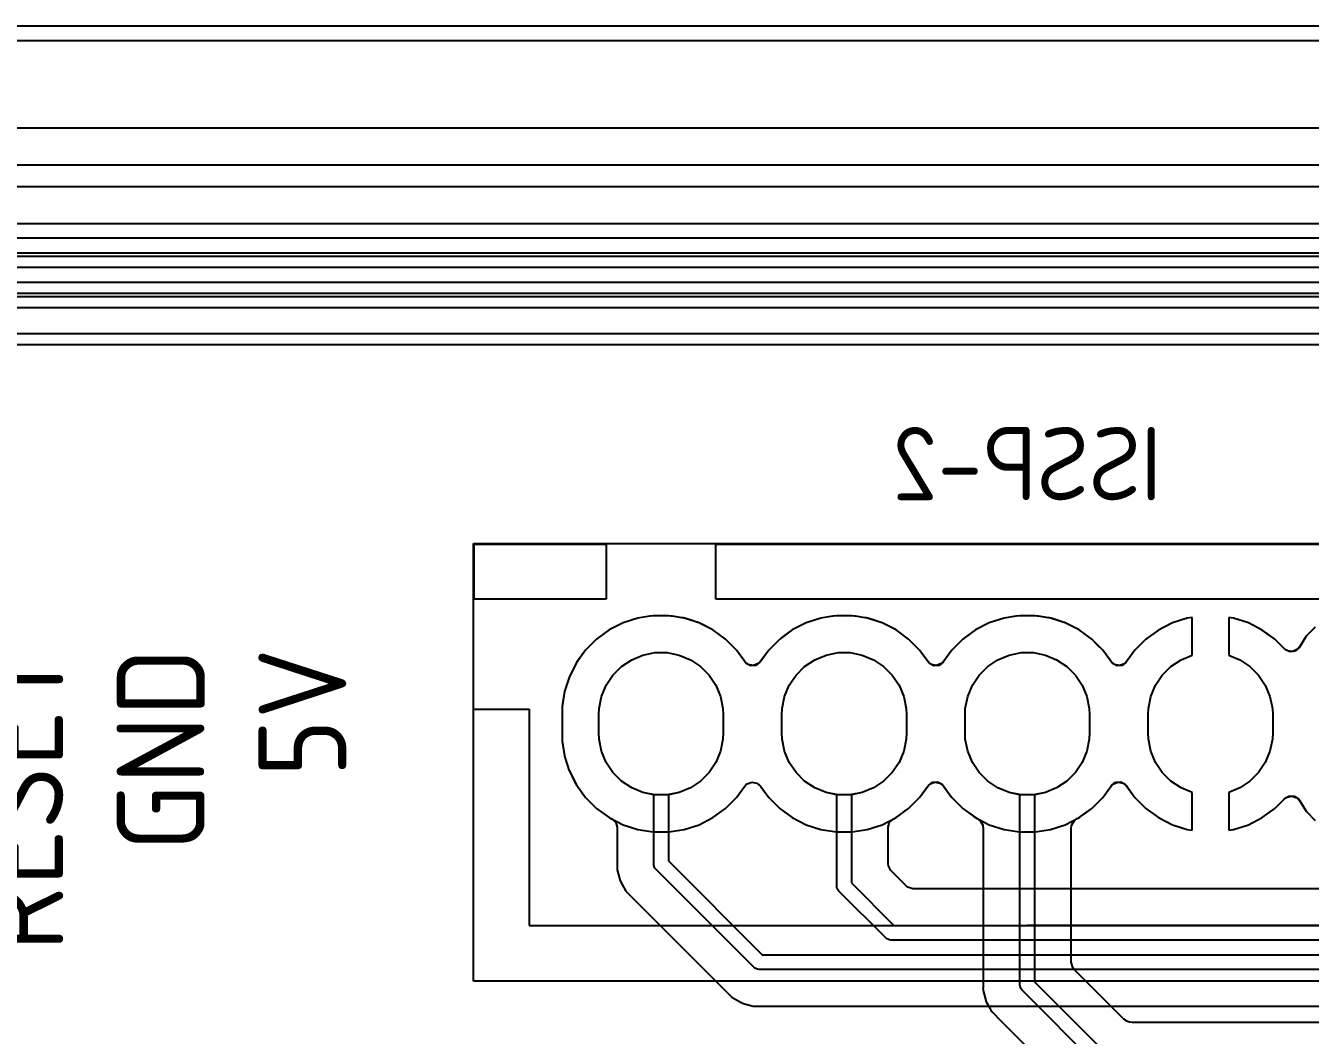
# Model space of a CAD drawing. Header units: millimetres. Extents: x 45 to 545, y -265 to -129.
# Drawn here: x 133.46 to 151, y -142.77 to -129 of the extents above; entities that cross this region are included whole.
import ezdxf
from ezdxf.enums import TextEntityAlignment as Align

# ---------------------------------------------------------------- set-up
doc = ezdxf.new("R2010")
doc.units = ezdxf.units.MM
for name, color, linetype, true_color in [('B.Cu', 151, 'CONTINUOUS', 0x6fccdb), ('B.Silkscreen', 203, 'CONTINUOUS', 0x8864cb), ('Edge.Cuts', 111, 'CONTINUOUS', 0x81ffbe), ('F.Cu', 241, 'CONTINUOUS', 0xe27299), ('F.Silkscreen', 254, 'CONTINUOUS', 0xdcc8ff)]:
    doc.layers.add(name, color=color, linetype=linetype, true_color=true_color)
doc.styles.add('KICAD', font='isocp.shx')

msp = doc.modelspace()

# ---------------------------------------------------------------- linework, layer by layer
at = {"layer": 'B.Cu', "linetype": 'CONTINUOUS'}
for p, q in [((48.00348, -129.2005), (458.435437, -129.2005)), ((424.264069, -130.3995), (55.554604, -130.3995)), ((55.411854, -130.9), (424.2, -130.9)), ((424.137868, -131.2), (55.544528, -131.2)), ((63.421134, -131.7005), (423.879192, -131.7005)), ((420.863331, -132.1495), (63.36272, -132.1495)), ((61.45, -132.65), (420.95, -132.65)), ((420.908578, -132.85), (61.491422, -132.85)), ((61.750097, -133.3505), (338.676638, -133.3505)), ((141.82126, -137.082753), (141.619085, -137.148444)), ((141.982542, -137.057208), (141.82126, -137.082753)), ((142.031213, -137.0495), (141.982542, -137.057208)), ((142.243787, -137.0495), (142.031213, -137.0495)), ((142.292457, -137.057208), (142.243787, -137.0495)), ((142.45374, -137.082753), (142.292457, -137.057208)), ((142.453741, -137.082753), (142.45374, -137.082753)), ((142.453743, -137.082754), (142.453741, -137.082753)), ((142.655912, -137.148443), (142.453743, -137.082754)), ((144.32126, -137.082753), (144.119085, -137.148444)), ((144.482542, -137.057208), (144.32126, -137.082753)), ((144.531213, -137.0495), (144.482542, -137.057208)), ((144.743787, -137.0495), (144.531213, -137.0495)), ((144.792457, -137.057208), (144.743787, -137.0495)), ((144.95374, -137.082753), (144.792457, -137.057208)), ((144.953741, -137.082753), (144.95374, -137.082753)), ((144.953743, -137.082754), (144.953741, -137.082753)), ((145.155912, -137.148443), (144.953743, -137.082754)), ((146.82126, -137.082753), (146.619085, -137.148444)), ((146.982542, -137.057208), (146.82126, -137.082753)), ((147.031213, -137.0495), (146.982542, -137.057208)), ((147.243787, -137.0495), (147.031213, -137.0495)), ((147.292457, -137.057208), (147.243787, -137.0495)), ((147.45374, -137.082753), (147.292457, -137.057208)), ((147.453741, -137.082753), (147.45374, -137.082753)), ((147.453743, -137.082754), (147.453741, -137.082753)), ((147.655912, -137.148443), (147.453743, -137.082754)), ((149.321375, -137.083241), (149.119284, -137.148903)), ((149.387499, -137.072768), (149.321375, -137.083241)), ((149.3875, -137.072768), (149.387499, -137.072768)), ((149.3875, -137.58795), (149.3875, -137.072768)), ((149.953624, -137.083241), (149.8875, -137.072768)), ((149.8875, -137.072768), (149.8875, -137.58795)), ((150.155715, -137.148903), (149.953624, -137.083241)), ((141.429679, -137.244951), (141.257713, -137.36989)), ((141.619085, -137.148444), (141.429679, -137.244951)), ((142.655913, -137.148443), (142.655912, -137.148443)), ((142.655914, -137.148444), (142.655913, -137.148443)), ((142.84532, -137.244951), (142.655914, -137.148444)), ((143.017286, -137.36989), (142.84532, -137.244951)), ((143.929679, -137.244951), (143.757713, -137.36989)), ((144.119085, -137.148444), (143.929679, -137.244951)), ((145.155913, -137.148443), (145.155912, -137.148443)), ((145.155914, -137.148444), (145.155913, -137.148443)), ((145.34532, -137.244951), (145.155914, -137.148444)), ((145.517286, -137.36989), (145.34532, -137.244951)), ((146.429679, -137.244951), (146.257713, -137.36989)), ((146.619085, -137.148444), (146.429679, -137.244951)), ((147.655913, -137.148443), (147.655912, -137.148443)), ((147.655914, -137.148444), (147.655913, -137.148443)), ((147.84532, -137.244951), (147.655914, -137.148444)), ((148.017286, -137.36989), (147.84532, -137.244951)), ((148.929942, -137.245379), (148.75804, -137.370272)), ((149.119284, -137.148903), (148.929942, -137.245379)), ((150.345057, -137.245379), (150.155715, -137.148903)), ((150.516959, -137.370272), (150.345057, -137.245379)), ((151.068842, -137.207289), (150.944789, -137.331342)), ((141.257713, -137.36989), (141.10739, -137.520213)), ((143.167605, -137.520209), (143.017286, -137.36989)), ((143.757713, -137.36989), (143.607394, -137.520209)), ((145.667605, -137.520209), (145.517286, -137.36989)), ((146.257713, -137.36989), (146.107394, -137.520209)), ((148.167605, -137.520209), (148.017286, -137.36989)), ((148.758035, -137.370276), (148.607776, -137.520535)), ((148.75804, -137.370272), (148.758035, -137.370276)), ((150.516964, -137.370276), (150.516959, -137.370272)), ((150.655831, -137.509143), (150.516964, -137.370276)), ((150.849051, -137.486559), (150.797103, -137.533283)), ((150.944789, -137.331342), (150.849051, -137.486559)), ((141.10739, -137.520213), (140.982451, -137.692179)), ((141.598266, -137.742941), (141.736813, -137.650367)), ((141.736813, -137.650367), (141.890758, -137.586601)), ((141.890758, -137.586601), (142.054185, -137.554093)), ((142.054185, -137.554093), (142.220815, -137.554093)), ((142.220815, -137.554093), (142.384242, -137.586601)), ((142.384242, -137.586601), (142.538187, -137.650367)), ((142.538187, -137.650367), (142.676734, -137.742941)), ((143.167609, -137.520214), (143.167605, -137.520209)), ((143.287182, -137.684793), (143.167609, -137.520214)), ((143.60739, -137.520214), (143.487818, -137.684793)), ((143.607394, -137.520209), (143.60739, -137.520214)), ((144.098266, -137.742941), (144.236813, -137.650367)), ((144.236813, -137.650367), (144.390758, -137.586601)), ((144.390758, -137.586601), (144.554185, -137.554093)), ((144.554185, -137.554093), (144.720815, -137.554093)), ((144.720815, -137.554093), (144.884242, -137.586601)), ((144.884242, -137.586601), (145.038187, -137.650367)), ((145.038187, -137.650367), (145.176734, -137.742941)), ((145.667609, -137.520214), (145.667605, -137.520209)), ((145.787182, -137.684793), (145.667609, -137.520214)), ((146.10739, -137.520214), (145.987818, -137.684793)), ((146.107394, -137.520209), (146.10739, -137.520214)), ((146.598266, -137.742941), (146.736813, -137.650367)), ((146.736813, -137.650367), (146.890758, -137.586601)), ((146.890758, -137.586601), (147.054185, -137.554093)), ((147.054185, -137.554093), (147.220815, -137.554093)), ((147.220815, -137.554093), (147.384242, -137.586601)), ((147.384242, -137.586601), (147.538187, -137.650367)), ((147.538187, -137.650367), (147.676734, -137.742941)), ((148.167609, -137.520214), (148.167605, -137.520209)), ((148.287491, -137.685218), (148.167609, -137.520214)), ((148.607772, -137.52054), (148.488127, -137.685218)), ((148.607776, -137.520535), (148.607772, -137.52054)), ((149.098266, -137.742941), (149.236813, -137.650367)), ((149.236813, -137.650367), (149.3875, -137.58795)), ((149.8875, -137.58795), (150.038187, -137.650367)), ((150.038187, -137.650367), (150.176734, -137.742941)), ((150.664058, -137.516662), (150.655831, -137.509143)), ((150.72814, -137.544506), (150.664058, -137.516662)), ((150.797103, -137.533283), (150.72814, -137.544506)), ((140.982451, -137.692179), (140.885944, -137.881585)), ((141.480441, -137.860766), (141.598266, -137.742941)), ((142.676734, -137.742941), (142.794559, -137.860766)), ((143.30108, -137.700833), (143.287182, -137.684793)), ((143.362875, -137.733438), (143.30108, -137.700833)), ((143.432489, -137.727459), (143.362875, -137.733438)), ((143.487818, -137.684793), (143.432489, -137.727459)), ((143.980441, -137.860766), (144.098266, -137.742941)), ((145.176734, -137.742941), (145.294559, -137.860766)), ((145.80108, -137.700833), (145.787182, -137.684793)), ((145.862875, -137.733438), (145.80108, -137.700833)), ((145.932489, -137.727459), (145.862875, -137.733438)), ((145.987818, -137.684793), (145.932489, -137.727459)), ((146.480441, -137.860766), (146.598266, -137.742941)), ((147.676734, -137.742941), (147.794559, -137.860766)), ((148.301389, -137.701257), (148.287491, -137.685218)), ((148.363184, -137.733863), (148.301389, -137.701257)), ((148.432797, -137.727884), (148.363184, -137.733863)), ((148.488127, -137.685218), (148.432797, -137.727884)), ((148.980441, -137.860766), (149.098266, -137.742941)), ((150.176734, -137.742941), (150.294559, -137.860766)), ((140.885944, -137.881585), (140.820253, -138.08376)), ((141.324101, -138.153258), (141.387867, -137.999313)), ((141.387867, -137.999313), (141.480441, -137.860766)), ((142.794559, -137.860766), (142.887133, -137.999313)), ((142.887133, -137.999313), (142.950899, -138.153258)), ((143.824101, -138.153258), (143.887867, -137.999313)), ((143.887867, -137.999313), (143.980441, -137.860766)), ((145.294559, -137.860766), (145.387133, -137.999313)), ((145.387133, -137.999313), (145.450899, -138.153258)), ((146.324101, -138.153258), (146.387867, -137.999313)), ((146.387867, -137.999313), (146.480441, -137.860766)), ((147.794559, -137.860766), (147.887133, -137.999313)), ((147.887133, -137.999313), (147.950899, -138.153258)), ((148.824101, -138.153258), (148.887867, -137.999313)), ((148.887867, -137.999313), (148.980441, -137.860766)), ((150.294559, -137.860766), (150.387133, -137.999313)), ((150.387133, -137.999313), (150.450899, -138.153258)), ((140.820253, -138.08376), (140.787, -138.293713)), ((141.291593, -138.316685), (141.324101, -138.153258)), ((142.950899, -138.153258), (142.983407, -138.316685)), ((143.791593, -138.316685), (143.824101, -138.153258)), ((145.450899, -138.153258), (145.483407, -138.316685)), ((146.291593, -138.316685), (146.324101, -138.153258)), ((147.950899, -138.153258), (147.983407, -138.316685)), ((148.791593, -138.316685), (148.824101, -138.153258)), ((150.450899, -138.153258), (150.483407, -138.316685)), ((140.787, -138.293713), (140.787, -138.756286)), ((141.2875, -138.4), (141.291593, -138.316685)), ((142.983407, -138.316685), (142.9875, -138.4)), ((143.7875, -138.4), (143.791593, -138.316685)), ((145.483407, -138.316685), (145.4875, -138.4)), ((146.2875, -138.4), (146.291593, -138.316685)), ((147.983407, -138.316685), (147.9875, -138.4)), ((148.7875, -138.4), (148.791593, -138.316685)), ((150.483407, -138.316685), (150.4875, -138.4)), ((141.2875, -138.65), (141.2875, -138.4)), ((142.9875, -138.4), (142.9875, -138.65)), ((143.7875, -138.65), (143.7875, -138.4)), ((145.4875, -138.4), (145.4875, -138.65)), ((146.2875, -138.65), (146.2875, -138.4)), ((147.9875, -138.4), (147.9875, -138.65)), ((148.7875, -138.65), (148.7875, -138.4)), ((150.4875, -138.4), (150.4875, -138.65)), ((141.291593, -138.733315), (141.2875, -138.65)), ((142.9875, -138.65), (142.983407, -138.733315)), ((143.791593, -138.733315), (143.7875, -138.65)), ((145.4875, -138.65), (145.483407, -138.733315)), ((146.291593, -138.733315), (146.2875, -138.65)), ((147.9875, -138.65), (147.983407, -138.733315)), ((148.791593, -138.733315), (148.7875, -138.65)), ((150.4875, -138.65), (150.483407, -138.733315)), ((140.787, -138.756286), (140.819794, -138.963342)), ((141.324101, -138.896742), (141.291593, -138.733315)), ((142.983407, -138.733315), (142.950899, -138.896742)), ((143.824101, -138.896742), (143.791593, -138.733315)), ((145.483407, -138.733315), (145.450899, -138.896742)), ((146.324101, -138.896742), (146.291593, -138.733315)), ((147.983407, -138.733315), (147.950899, -138.896742)), ((148.824101, -138.896742), (148.791593, -138.733315)), ((150.483407, -138.733315), (150.450899, -138.896742)), ((140.819794, -138.963342), (140.820254, -138.966243)), ((140.820254, -138.966243), (140.885142, -139.165948)), ((141.387867, -139.050687), (141.324101, -138.896742)), ((141.480441, -139.189234), (141.387867, -139.050687)), ((142.887133, -139.050687), (142.794559, -139.189234)), ((142.950899, -138.896742), (142.887133, -139.050687)), ((143.887867, -139.050687), (143.824101, -138.896742)), ((143.980441, -139.189234), (143.887867, -139.050687)), ((145.387133, -139.050687), (145.294559, -139.189234)), ((145.450899, -138.896742), (145.387133, -139.050687)), ((146.387867, -139.050687), (146.324101, -138.896742)), ((146.480441, -139.189234), (146.387867, -139.050687)), ((147.887133, -139.050687), (147.794559, -139.189234)), ((147.950899, -138.896742), (147.887133, -139.050687)), ((148.887867, -139.050687), (148.824101, -138.896742)), ((148.980441, -139.189234), (148.887867, -139.050687)), ((150.387133, -139.050687), (150.294559, -139.189234)), ((150.450899, -138.896742), (150.387133, -139.050687)), ((140.885142, -139.165948), (140.885944, -139.168414)), ((140.885944, -139.168414), (140.982451, -139.35782)), ((141.598266, -139.307059), (141.480441, -139.189234)), ((142.794559, -139.189234), (142.676734, -139.307059)), ((144.098266, -139.307059), (143.980441, -139.189234)), ((145.294559, -139.189234), (145.176734, -139.307059)), ((146.598266, -139.307059), (146.480441, -139.189234)), ((147.794559, -139.189234), (147.676734, -139.307059)), ((149.098266, -139.307059), (148.980441, -139.189234)), ((150.294559, -139.189234), (150.176734, -139.307059)), ((140.982451, -139.35782), (141.10739, -139.529786)), ((141.736813, -139.399633), (141.598266, -139.307059)), ((141.890758, -139.463399), (141.736813, -139.399633)), ((142.538187, -139.399633), (142.384242, -139.463399)), ((142.676734, -139.307059), (142.538187, -139.399633)), ((144.236813, -139.399633), (144.098266, -139.307059)), ((144.390758, -139.463399), (144.236813, -139.399633)), ((145.038187, -139.399633), (144.884242, -139.463399)), ((145.176734, -139.307059), (145.038187, -139.399633)), ((145.667604, -139.529792), (145.787183, -139.365204)), ((145.787183, -139.365204), (145.842511, -139.32254)), ((145.842511, -139.32254), (145.912124, -139.316561)), ((145.912124, -139.316561), (145.97392, -139.349166)), ((145.97392, -139.349166), (145.987813, -139.365199)), ((145.987813, -139.365199), (146.091106, -139.507371)), ((146.736813, -139.399633), (146.598266, -139.307059)), ((146.890758, -139.463399), (146.736813, -139.399633)), ((147.538187, -139.399633), (147.384242, -139.463399)), ((147.676734, -139.307059), (147.538187, -139.399633)), ((148.167604, -139.529792), (148.287491, -139.364779)), ((148.287491, -139.364779), (148.34282, -139.322115)), ((148.34282, -139.322115), (148.412433, -139.316136)), ((148.412433, -139.316136), (148.474229, -139.348741)), ((148.474229, -139.348741), (148.488127, -139.364781)), ((148.488127, -139.364781), (148.607772, -139.529459)), ((149.236813, -139.399633), (149.098266, -139.307059)), ((149.3875, -139.462049), (149.236813, -139.399633)), ((150.038187, -139.399633), (149.8875, -139.462049)), ((150.176734, -139.307059), (150.038187, -139.399633)), ((141.10739, -139.529786), (141.257713, -139.680109)), ((142.0375, -139.492588), (141.890758, -139.463399)), ((142.0375, -140.4375), (142.0375, -139.492588)), ((142.384242, -139.463399), (142.2375, -139.492588)), ((142.2375, -139.492588), (142.2375, -140.396078)), ((144.5375, -139.492588), (144.390758, -139.463399)), ((144.5375, -140.7375), (144.5375, -139.492588)), ((144.884242, -139.463399), (144.7375, -139.492588)), ((144.7375, -139.492588), (144.7375, -140.696078)), ((145.517292, -139.680104), (145.667604, -139.529792)), ((146.091106, -139.507371), (146.107396, -139.529792)), ((146.107396, -139.529792), (146.257713, -139.680109)), ((147.054185, -139.495907), (146.890758, -139.463399)), ((147.220815, -139.495907), (147.054185, -139.495907)), ((147.384242, -139.463399), (147.220815, -139.495907)), ((148.017292, -139.680104), (148.167604, -139.529792)), ((148.607772, -139.529459), (148.607776, -139.529464)), ((148.607776, -139.529464), (148.758035, -139.679723)), ((149.3875, -139.977231), (149.3875, -139.462049)), ((149.8875, -139.462049), (149.8875, -139.97723)), ((150.516958, -139.679728), (150.65583, -139.540856)), ((150.65583, -139.540856), (150.717153, -139.507371)), ((150.717153, -139.507371), (150.786845, -139.512355)), ((150.786845, -139.512355), (150.842779, -139.554226)), ((150.842779, -139.554226), (150.849051, -139.56344)), ((150.849051, -139.56344), (150.852685, -139.569331)), ((150.852685, -139.569331), (150.852686, -139.569334)), ((150.852686, -139.569334), (150.944788, -139.718656)), ((141.257713, -139.680109), (141.429684, -139.805051)), ((145.345316, -139.805051), (145.464228, -139.718657)), ((145.464228, -139.718657), (145.517286, -139.680109)), ((145.517286, -139.680109), (145.517288, -139.680106)), ((145.517288, -139.680106), (145.517292, -139.680104)), ((146.257713, -139.680109), (146.429679, -139.805048)), ((147.845316, -139.805051), (147.925725, -139.746631)), ((147.925725, -139.746631), (148.017286, -139.680109)), ((148.017286, -139.680109), (148.017288, -139.680106)), ((148.017288, -139.680106), (148.017292, -139.680104)), ((148.758035, -139.679723), (148.75804, -139.679727)), ((148.75804, -139.679727), (148.929942, -139.80462)), ((150.345057, -139.80462), (150.516958, -139.679728)), ((150.944788, -139.718656), (151.068844, -139.842712)), ((141.429684, -139.805051), (141.429684, -139.805052)), ((141.429684, -139.805052), (141.469293, -139.825233)), ((141.469293, -139.825233), (141.52009, -139.873206)), ((141.52009, -139.873206), (141.537, -139.935718)), ((141.537, -139.935718), (141.537, -140.35083)), ((145.238, -139.935718), (145.257685, -139.868679)), ((145.238, -140.437403), (145.238, -139.935718)), ((145.257685, -139.868679), (145.305707, -139.825233)), ((145.305707, -139.825233), (145.345315, -139.805052)), ((145.345315, -139.805052), (145.345315, -139.805051)), ((145.345315, -139.805051), (145.345316, -139.805051)), ((146.429679, -139.805048), (146.429681, -139.805049)), ((146.429681, -139.805049), (146.429684, -139.805051)), ((146.429684, -139.805051), (146.619088, -139.901557)), ((146.619088, -139.901557), (146.821257, -139.967246)), ((147.453743, -139.967246), (147.655912, -139.901557)), ((147.655912, -139.901557), (147.845316, -139.805051)), ((148.929942, -139.80462), (149.119282, -139.901095)), ((149.119282, -139.901095), (149.321371, -139.966757)), ((149.953629, -139.966757), (150.155717, -139.901095)), ((150.155717, -139.901095), (150.345057, -139.80462)), ((146.821257, -139.967246), (147.031213, -140.0005)), ((147.031213, -140.0005), (147.031214, -140.0005)), ((147.031214, -140.0005), (147.243786, -140.0005)), ((147.243786, -140.0005), (147.243787, -140.0005)), ((147.243787, -140.0005), (147.453743, -139.967246)), ((149.321371, -139.966757), (149.3875, -139.977231)), ((149.8875, -139.97723), (149.953626, -139.966757)), ((149.953626, -139.966757), (149.953629, -139.966757)), ((141.537, -140.35083), (141.536999, -140.350848)), ((141.536999, -140.350848), (141.536999, -140.516554)), ((142.039421, -140.457009), (142.0375, -140.4375)), ((142.054353, -140.493057), (142.039421, -140.457009)), ((142.2375, -140.396078), (143.516421, -141.675)), ((145.240834, -140.463761), (145.238, -140.437403)), ((145.274319, -140.525084), (145.240834, -140.463761)), ((141.536999, -140.516554), (141.536998, -140.516554)), ((141.536998, -140.516554), (141.577923, -140.669285)), ((142.066789, -140.508211), (142.054353, -140.493057)), ((143.40429, -141.845711), (142.066789, -140.508211)), ((145.487416, -140.738181), (145.274319, -140.525084)), ((141.577923, -140.669285), (141.606858, -140.7194)), ((141.606858, -140.7194), (141.606859, -140.719404)), ((141.606859, -140.719404), (141.60686, -140.719404)), ((141.60686, -140.719404), (141.656979, -140.806214)), ((141.656979, -140.806214), (141.656981, -140.806217)), ((141.656981, -140.806217), (141.775849, -140.925085)), ((144.539421, -140.757009), (144.5375, -140.7375)), ((144.554353, -140.793057), (144.539421, -140.757009)), ((144.566789, -140.808211), (144.554353, -140.793057)), ((145.204289, -141.445711), (144.566789, -140.808211)), ((144.7375, -140.696078), (145.316422, -141.275)), ((145.508058, -140.754815), (145.487416, -140.738181)), ((145.575097, -140.7745), (145.508058, -140.754815)), ((167.138331, -140.7745), (145.575097, -140.7745)), ((141.775849, -140.925085), (141.775854, -140.925089)), ((141.775854, -140.925089), (143.106284, -142.25552)), ((145.316422, -141.275), (167.225, -141.275)), ((145.219443, -141.458147), (145.204289, -141.445711)), ((145.255491, -141.473079), (145.219443, -141.458147)), ((145.275, -141.475), (145.255491, -141.473079)), ((167.183578, -141.475), (145.275, -141.475)), ((143.516421, -141.675), (157.95, -141.675)), ((143.419443, -141.858148), (143.40429, -141.845711)), ((143.455491, -141.873079), (143.419443, -141.858148)), ((143.475, -141.875), (143.455491, -141.873079)), ((157.908578, -141.875), (143.475, -141.875)), ((143.106284, -142.25552), (143.106286, -142.255521)), ((143.106286, -142.255521), (143.10629, -142.255524)), ((143.10629, -142.255524), (143.23136, -142.327732)), ((143.23136, -142.327732), (143.243216, -142.334577)), ((143.243216, -142.334577), (143.395943, -142.375501)), ((143.395943, -142.375501), (143.395945, -142.375501)), ((143.395945, -142.375501), (143.561654, -142.375501)), ((143.561654, -142.375501), (143.56167, -142.3755)), ((143.56167, -142.3755), (157.649903, -142.3755))]:
    msp.add_line(p, q, dxfattribs=at)
at = {"layer": 'B.Silkscreen', "linetype": 'CONTINUOUS'}
for p, q in [((139.5775, -136.065), (154.6975, -136.065)), ((139.5775, -142.035), (139.5775, -136.065)), ((139.5875, -136.075), (141.3875, -136.075)), ((139.5875, -136.825), (139.5875, -136.075)), ((141.3875, -136.075), (141.3875, -136.825)), ((142.8875, -136.075), (151.3875, -136.075)), ((142.8875, -136.825), (142.8875, -136.075)), ((141.3875, -136.825), (139.5875, -136.825)), ((151.3875, -136.825), (142.8875, -136.825)), ((139.5875, -138.325), (140.3375, -138.325)), ((140.3375, -138.325), (140.3375, -141.275)), ((140.3375, -141.275), (147.1375, -141.275)), ((153.9375, -141.275), (147.1375, -141.275)), ((154.6975, -142.035), (139.5775, -142.035))]:
    msp.add_line(p, q, dxfattribs=at)
at = {"layer": 'Edge.Cuts', "linetype": 'CONTINUOUS'}
msp.add_line((48, -129), (461.396, -129.000001), dxfattribs=at)
at = {"layer": 'F.Cu', "linetype": 'CONTINUOUS'}
for p, q in [((48.005209, -129.2005), (458.417607, -129.2005)), ((430.127066, -131.1995), (126.805248, -131.1995)), ((126.884314, -131.7), (430.215686, -131.7)), ((430.174264, -131.9), (126.925735, -131.9)), ((127.05, -132.1), (430.05, -132.1)), ((430.008578, -132.3), (127.091422, -132.3)), ((127.25, -132.5), (429.884314, -132.5)), ((429.842892, -132.7), (127.291422, -132.7)), ((127.560578, -133.2005), (327.248397, -133.2005)), ((141.821263, -137.082752), (141.619082, -137.148445)), ((141.956757, -137.061292), (141.821263, -137.082752)), ((141.982542, -137.057208), (141.956757, -137.061292)), ((141.992276, -137.055666), (141.982542, -137.057208)), ((142.031209, -137.0495), (141.992276, -137.055666)), ((142.031213, -137.0495), (142.031209, -137.0495)), ((142.243787, -137.0495), (142.031213, -137.0495)), ((142.24379, -137.0495), (142.243787, -137.0495)), ((142.272989, -137.054124), (142.24379, -137.0495)), ((142.292457, -137.057208), (142.272989, -137.054124)), ((142.423693, -137.077994), (142.292457, -137.057208)), ((142.444099, -137.081226), (142.423693, -137.077994)), ((142.448862, -137.0816), (142.444099, -137.081226)), ((142.458052, -137.08377), (142.448862, -137.0816)), ((142.462574, -137.085623), (142.458052, -137.08377)), ((142.560464, -137.11743), (142.462574, -137.085623)), ((142.637234, -137.142374), (142.560464, -137.11743)), ((144.321263, -137.082752), (144.119082, -137.148445)), ((144.456757, -137.061292), (144.321263, -137.082752)), ((144.482542, -137.057208), (144.456757, -137.061292)), ((144.492276, -137.055666), (144.482542, -137.057208)), ((144.531209, -137.0495), (144.492276, -137.055666)), ((144.531213, -137.0495), (144.531209, -137.0495)), ((144.743787, -137.0495), (144.531213, -137.0495)), ((144.74379, -137.0495), (144.743787, -137.0495)), ((144.772989, -137.054124), (144.74379, -137.0495)), ((144.792457, -137.057208), (144.772989, -137.054124)), ((144.923693, -137.077994), (144.792457, -137.057208)), ((144.944099, -137.081226), (144.923693, -137.077994)), ((144.948862, -137.0816), (144.944099, -137.081226)), ((144.958052, -137.08377), (144.948862, -137.0816)), ((144.962574, -137.085623), (144.958052, -137.08377)), ((145.060464, -137.11743), (144.962574, -137.085623)), ((145.137234, -137.142374), (145.060464, -137.11743)), ((146.821263, -137.082752), (146.619082, -137.148445)), ((146.956757, -137.061292), (146.821263, -137.082752)), ((146.982542, -137.057208), (146.956757, -137.061292)), ((146.992276, -137.055666), (146.982542, -137.057208)), ((147.031209, -137.0495), (146.992276, -137.055666)), ((147.031213, -137.0495), (147.031209, -137.0495)), ((147.243787, -137.0495), (147.031213, -137.0495)), ((147.24379, -137.0495), (147.243787, -137.0495)), ((147.272989, -137.054124), (147.24379, -137.0495)), ((147.292457, -137.057208), (147.272989, -137.054124)), ((147.423693, -137.077994), (147.292457, -137.057208)), ((147.444099, -137.081226), (147.423693, -137.077994)), ((147.448862, -137.0816), (147.444099, -137.081226)), ((147.458052, -137.08377), (147.448862, -137.0816)), ((147.462574, -137.085623), (147.458052, -137.08377)), ((147.560464, -137.11743), (147.462574, -137.085623)), ((147.637234, -137.142374), (147.560464, -137.11743)), ((149.321371, -137.083241), (149.119292, -137.148899)), ((149.387495, -137.072768), (149.321371, -137.083241)), ((149.387499, -137.072768), (149.387495, -137.072768)), ((149.3875, -137.072768), (149.387499, -137.072768)), ((149.3875, -137.58795), (149.3875, -137.072768)), ((149.953627, -137.083241), (149.8875, -137.072767)), ((149.8875, -137.072767), (149.8875, -137.58795)), ((150.155706, -137.148899), (149.953626, -137.083241)), ((149.953626, -137.083241), (149.953627, -137.083241)), ((141.380076, -137.280989), (141.25771, -137.369892)), ((141.429679, -137.244951), (141.380076, -137.280989)), ((141.429682, -137.244949), (141.429679, -137.24495)), ((141.429679, -137.24495), (141.429679, -137.244951)), ((141.619082, -137.148445), (141.429682, -137.244949)), ((142.643754, -137.143406), (142.637234, -137.142374)), ((142.668071, -137.153479), (142.643754, -137.143406)), ((142.673411, -137.157359), (142.668071, -137.153479)), ((142.84532, -137.244951), (142.673411, -137.157359)), ((143.017286, -137.36989), (142.84532, -137.244951)), ((143.929679, -137.244951), (143.810768, -137.331344)), ((143.929682, -137.244949), (143.929679, -137.24495)), ((143.929679, -137.24495), (143.929679, -137.244951)), ((144.119082, -137.148445), (143.929682, -137.244949)), ((145.143754, -137.143406), (145.137234, -137.142374)), ((145.168071, -137.153479), (145.143754, -137.143406)), ((145.173411, -137.157359), (145.168071, -137.153479)), ((145.34532, -137.244951), (145.173411, -137.157359)), ((145.517286, -137.36989), (145.34532, -137.244951)), ((146.429679, -137.244951), (146.310768, -137.331344)), ((146.429682, -137.244949), (146.429679, -137.24495)), ((146.429679, -137.24495), (146.429679, -137.244951)), ((146.619082, -137.148445), (146.429682, -137.244949)), ((147.643754, -137.143406), (147.637234, -137.142374)), ((147.668071, -137.153479), (147.643754, -137.143406)), ((147.673411, -137.157359), (147.668071, -137.153479)), ((147.84532, -137.244951), (147.673411, -137.157359)), ((148.017286, -137.36989), (147.84532, -137.244951)), ((148.929938, -137.245381), (148.758057, -137.370259)), ((149.004703, -137.207286), (148.929938, -137.245381)), ((149.119284, -137.148903), (149.004703, -137.207286)), ((149.119292, -137.148899), (149.119284, -137.148902)), ((149.119284, -137.148902), (149.119284, -137.148903)), ((150.155711, -137.148901), (150.155706, -137.148899)), ((150.155715, -137.148903), (150.155711, -137.148901)), ((150.345057, -137.245379), (150.155715, -137.148903)), ((150.345059, -137.24538), (150.345057, -137.245379)), ((150.34506, -137.245381), (150.345059, -137.24538)), ((150.399335, -137.284814), (150.34506, -137.245381)), ((150.516959, -137.370272), (150.399335, -137.284814)), ((151.06884, -137.20729), (150.944789, -137.331341)), ((141.25771, -137.369892), (141.107392, -137.52021)), ((143.167605, -137.520209), (143.017286, -137.36989)), ((143.757713, -137.36989), (143.607393, -137.520209)), ((143.810768, -137.331344), (143.757713, -137.36989)), ((145.667605, -137.520209), (145.517286, -137.36989)), ((146.257713, -137.36989), (146.107393, -137.520209)), ((146.310768, -137.331344), (146.257713, -137.36989)), ((148.097653, -137.450257), (148.017286, -137.36989)), ((148.167606, -137.52021), (148.097653, -137.450257)), ((148.758028, -137.370281), (148.607783, -137.520526)), ((148.758057, -137.370259), (148.758028, -137.370281)), ((150.516964, -137.370276), (150.516959, -137.370272)), ((150.646148, -137.49946), (150.516964, -137.370276)), ((150.858409, -137.471384), (150.835802, -137.498474)), ((150.944786, -137.331345), (150.858409, -137.471384)), ((150.944789, -137.331341), (150.944786, -137.331345)), ((141.093374, -137.539505), (140.984693, -137.689094)), ((141.107392, -137.52021), (141.093374, -137.539505)), ((141.598266, -137.742941), (141.736813, -137.650367)), ((141.736813, -137.650367), (141.890758, -137.586601)), ((141.890758, -137.586601), (142.054185, -137.554093)), ((142.054185, -137.554093), (142.220815, -137.554093)), ((142.220815, -137.554093), (142.384242, -137.586601)), ((142.384242, -137.586601), (142.538187, -137.650367)), ((142.538187, -137.650367), (142.676734, -137.742941)), ((143.167609, -137.520214), (143.167605, -137.520209)), ((143.203259, -137.569282), (143.167609, -137.520214)), ((143.280491, -137.675583), (143.203259, -137.569282)), ((143.607375, -137.520233), (143.498294, -137.670371)), ((143.607393, -137.520209), (143.607375, -137.520233)), ((144.098266, -137.742941), (144.236813, -137.650367)), ((144.236813, -137.650367), (144.390758, -137.586601)), ((144.390758, -137.586601), (144.554185, -137.554093)), ((144.554185, -137.554093), (144.720815, -137.554093)), ((144.720815, -137.554093), (144.884242, -137.586601)), ((144.884242, -137.586601), (145.038187, -137.650367)), ((145.038187, -137.650367), (145.176734, -137.742941)), ((145.667609, -137.520214), (145.667605, -137.520209)), ((145.703259, -137.569282), (145.667609, -137.520214)), ((145.780491, -137.675583), (145.703259, -137.569282)), ((146.107375, -137.520233), (145.998294, -137.670371)), ((146.107393, -137.520209), (146.107375, -137.520233)), ((146.598266, -137.742941), (146.736813, -137.650367)), ((146.736813, -137.650367), (146.890758, -137.586601)), ((146.890758, -137.586601), (147.054185, -137.554093)), ((147.054185, -137.554093), (147.220815, -137.554093)), ((147.220815, -137.554093), (147.384242, -137.586601)), ((147.384242, -137.586601), (147.538187, -137.650367)), ((147.538187, -137.650367), (147.676734, -137.742941)), ((148.167608, -137.520212), (148.167606, -137.52021)), ((148.167613, -137.520219), (148.167608, -137.520212)), ((148.280798, -137.676006), (148.167613, -137.520219)), ((148.607767, -137.520545), (148.498607, -137.670792)), ((148.607772, -137.520538), (148.607767, -137.520545)), ((148.607774, -137.520536), (148.607772, -137.520538)), ((148.607783, -137.520526), (148.607774, -137.520536)), ((149.098266, -137.742941), (149.236813, -137.650367)), ((149.236813, -137.650367), (149.3875, -137.58795)), ((149.8875, -137.58795), (150.038187, -137.650367)), ((150.038187, -137.650367), (150.176734, -137.742941)), ((150.684406, -137.525503), (150.646148, -137.49946)), ((150.690029, -137.527946), (150.684406, -137.525503)), ((150.693149, -137.529302), (150.690029, -137.527946)), ((150.762479, -137.537958), (150.693149, -137.529302)), ((150.825484, -137.507756), (150.762479, -137.537958)), ((150.835802, -137.498474), (150.825484, -137.507756)), ((140.982449, -137.692182), (140.885945, -137.88158)), ((140.984693, -137.689094), (140.982449, -137.692182)), ((141.480441, -137.860766), (141.598266, -137.742941)), ((142.676734, -137.742941), (142.794559, -137.860766)), ((143.32294, -137.712367), (143.280491, -137.675583)), ((143.32912, -137.715628), (143.32294, -137.712367)), ((143.329127, -137.715631), (143.32912, -137.715628)), ((143.397606, -137.729504), (143.329127, -137.715631)), ((143.462712, -137.704152), (143.397606, -137.729504)), ((143.4737, -137.695679), (143.462712, -137.704152)), ((143.498294, -137.670371), (143.4737, -137.695679)), ((143.980441, -137.860766), (144.098266, -137.742941)), ((145.176734, -137.742941), (145.294559, -137.860766)), ((145.82294, -137.712367), (145.780491, -137.675583)), ((145.82912, -137.715628), (145.82294, -137.712367)), ((145.829127, -137.715631), (145.82912, -137.715628)), ((145.897606, -137.729504), (145.829127, -137.715631)), ((145.962712, -137.704152), (145.897606, -137.729504)), ((145.9737, -137.695679), (145.962712, -137.704152)), ((145.998294, -137.670371), (145.9737, -137.695679)), ((146.480441, -137.860766), (146.598266, -137.742941)), ((147.676734, -137.742941), (147.794559, -137.860766)), ((148.323241, -137.712786), (148.280798, -137.676006)), ((148.329422, -137.716048), (148.323241, -137.712786)), ((148.32943, -137.716052), (148.329422, -137.716048)), ((148.397908, -137.729928), (148.32943, -137.716052)), ((148.463017, -137.704579), (148.397908, -137.729928)), ((148.474009, -137.696103), (148.463017, -137.704579)), ((148.498607, -137.670792), (148.474009, -137.696103)), ((148.980441, -137.860766), (149.098266, -137.742941)), ((150.176734, -137.742941), (150.294559, -137.860766)), ((140.885945, -137.88158), (140.820253, -138.083759)), ((141.324101, -138.153258), (141.387867, -137.999313)), ((141.387867, -137.999313), (141.480441, -137.860766)), ((142.794559, -137.860766), (142.887133, -137.999313)), ((142.887133, -137.999313), (142.950899, -138.153258)), ((143.824101, -138.153258), (143.887867, -137.999313)), ((143.887867, -137.999313), (143.980441, -137.860766)), ((145.294559, -137.860766), (145.387133, -137.999313)), ((145.387133, -137.999313), (145.450899, -138.153258)), ((146.324101, -138.153258), (146.387867, -137.999313)), ((146.387867, -137.999313), (146.480441, -137.860766)), ((147.794559, -137.860766), (147.887133, -137.999313)), ((147.887133, -137.999313), (147.950899, -138.153258)), ((148.824101, -138.153258), (148.887867, -137.999313)), ((148.887867, -137.999313), (148.980441, -137.860766)), ((150.294559, -137.860766), (150.387133, -137.999313)), ((150.387133, -137.999313), (150.450899, -138.153258)), ((140.820253, -138.083759), (140.798621, -138.22034)), ((141.291593, -138.316685), (141.324101, -138.153258)), ((142.950899, -138.153258), (142.983407, -138.316685)), ((143.791593, -138.316685), (143.824101, -138.153258)), ((145.450899, -138.153258), (145.483407, -138.316685)), ((146.291593, -138.316685), (146.324101, -138.153258)), ((147.950899, -138.153258), (147.983407, -138.316685)), ((148.791593, -138.316685), (148.824101, -138.153258)), ((150.450899, -138.153258), (150.483407, -138.316685)), ((140.798621, -138.220341), (140.787, -138.293708)), ((140.787, -138.293708), (140.787, -138.293713)), ((140.787, -138.293713), (140.787, -138.756287)), ((140.798621, -138.22034), (140.798621, -138.220341)), ((141.2875, -138.4), (141.291593, -138.316685)), ((142.983407, -138.316685), (142.9875, -138.4)), ((143.7875, -138.4), (143.791593, -138.316685)), ((145.483407, -138.316685), (145.4875, -138.4)), ((146.2875, -138.4), (146.291593, -138.316685)), ((147.983407, -138.316685), (147.9875, -138.4)), ((148.7875, -138.4), (148.791593, -138.316685)), ((150.483407, -138.316685), (150.4875, -138.4)), ((141.2875, -138.65), (141.2875, -138.4)), ((142.9875, -138.4), (142.9875, -138.65)), ((143.7875, -138.65), (143.7875, -138.4)), ((145.4875, -138.4), (145.4875, -138.65)), ((146.2875, -138.65), (146.2875, -138.4)), ((147.9875, -138.4), (147.9875, -138.65)), ((148.7875, -138.65), (148.7875, -138.4)), ((150.4875, -138.4), (150.4875, -138.65)), ((141.291593, -138.733315), (141.2875, -138.65)), ((142.9875, -138.65), (142.983407, -138.733315)), ((143.791593, -138.733315), (143.7875, -138.65)), ((145.4875, -138.65), (145.483407, -138.733315)), ((146.291593, -138.733315), (146.2875, -138.65)), ((147.9875, -138.65), (147.983407, -138.733315)), ((148.791593, -138.733315), (148.7875, -138.65)), ((150.4875, -138.65), (150.483407, -138.733315)), ((140.787, -138.756287), (140.793586, -138.797871)), ((140.793586, -138.797871), (140.793587, -138.797874)), ((140.793587, -138.797874), (140.793587, -138.797877)), ((140.793587, -138.797877), (140.819791, -138.963329)), ((141.324101, -138.896742), (141.291593, -138.733315)), ((142.983407, -138.733315), (142.950899, -138.896742)), ((143.824101, -138.896742), (143.791593, -138.733315)), ((145.483407, -138.733315), (145.450899, -138.896742)), ((146.324101, -138.896742), (146.291593, -138.733315)), ((147.983407, -138.733315), (147.950899, -138.896742)), ((148.824101, -138.896742), (148.791593, -138.733315)), ((150.483407, -138.733315), (150.450899, -138.896742)), ((140.819791, -138.963329), (140.820252, -138.966238)), ((140.820252, -138.966238), (140.820252, -138.96624)), ((140.820252, -138.96624), (140.885133, -139.165922)), ((141.387867, -139.050687), (141.324101, -138.896742)), ((141.480441, -139.189234), (141.387867, -139.050687)), ((142.887133, -139.050687), (142.794559, -139.189234)), ((142.950899, -138.896742), (142.887133, -139.050687)), ((143.887867, -139.050687), (143.824101, -138.896742)), ((143.980441, -139.189234), (143.887867, -139.050687)), ((145.387133, -139.050687), (145.294559, -139.189234)), ((145.450899, -138.896742), (145.387133, -139.050687)), ((146.387867, -139.050687), (146.324101, -138.896742)), ((146.480441, -139.189234), (146.387867, -139.050687)), ((147.887133, -139.050687), (147.794559, -139.189234)), ((147.950899, -138.896742), (147.887133, -139.050687)), ((148.887867, -139.050687), (148.824101, -138.896742)), ((148.980441, -139.189234), (148.887867, -139.050687)), ((150.387133, -139.050687), (150.294559, -139.189234)), ((150.450899, -138.896742), (150.387133, -139.050687)), ((140.885133, -139.165922), (140.885942, -139.16841)), ((140.885942, -139.16841), (140.885942, -139.168411)), ((140.885942, -139.168411), (140.96266, -139.318978)), ((141.598266, -139.307059), (141.480441, -139.189234)), ((142.794559, -139.189234), (142.676734, -139.307059)), ((144.098266, -139.307059), (143.980441, -139.189234)), ((145.294559, -139.189234), (145.176734, -139.307059)), ((146.598266, -139.307059), (146.480441, -139.189234)), ((147.794559, -139.189234), (147.676734, -139.307059)), ((149.098266, -139.307059), (148.980441, -139.189234)), ((150.294559, -139.189234), (150.176734, -139.307059)), ((140.96266, -139.318978), (140.982451, -139.35782)), ((140.982451, -139.35782), (141.10739, -139.529786)), ((141.736813, -139.399633), (141.598266, -139.307059)), ((141.890758, -139.463399), (141.736813, -139.399633)), ((142.538187, -139.399633), (142.384242, -139.463399)), ((142.676734, -139.307059), (142.538187, -139.399633)), ((143.167604, -139.529792), (143.276704, -139.379626)), ((143.276704, -139.379626), (143.30129, -139.354325)), ((143.30129, -139.354325), (143.312288, -139.345844)), ((143.312288, -139.345844), (143.377391, -139.320494)), ((143.377391, -139.320494), (143.44587, -139.334366)), ((143.44587, -139.334366), (143.445877, -139.33437)), ((143.445877, -139.33437), (143.452059, -139.337632)), ((143.452059, -139.337632), (143.494508, -139.374414)), ((143.494508, -139.374414), (143.545926, -139.445185)), ((144.236813, -139.399633), (144.098266, -139.307059)), ((144.390758, -139.463399), (144.236813, -139.399633)), ((145.038187, -139.399633), (144.884242, -139.463399)), ((145.176734, -139.307059), (145.038187, -139.399633)), ((145.667604, -139.529792), (145.776704, -139.379626)), ((145.776704, -139.379626), (145.80129, -139.354325)), ((145.80129, -139.354325), (145.812288, -139.345844)), ((145.812288, -139.345844), (145.877391, -139.320494)), ((145.877391, -139.320494), (145.94587, -139.334366)), ((145.94587, -139.334366), (145.945877, -139.33437)), ((145.945877, -139.33437), (145.952059, -139.337632)), ((145.952059, -139.337632), (145.994508, -139.374414)), ((145.994508, -139.374414), (146.045926, -139.445185)), ((146.736813, -139.399633), (146.598266, -139.307059)), ((146.890758, -139.463399), (146.736813, -139.399633)), ((147.538187, -139.399633), (147.384242, -139.463399)), ((147.676734, -139.307059), (147.538187, -139.399633)), ((148.167604, -139.529792), (148.277013, -139.3792)), ((148.277013, -139.3792), (148.301606, -139.353894)), ((148.301606, -139.353894), (148.3126, -139.345416)), ((148.3126, -139.345416), (148.377707, -139.320069)), ((148.377707, -139.320069), (148.446183, -139.333943)), ((148.446183, -139.333943), (148.446185, -139.333944)), ((148.446185, -139.333944), (148.446186, -139.333945)), ((148.446186, -139.333945), (148.452368, -139.337207)), ((148.452368, -139.337207), (148.494818, -139.373991)), ((148.494818, -139.373991), (148.607767, -139.529453)), ((149.236813, -139.399633), (149.098266, -139.307059)), ((149.3875, -139.462049), (149.236813, -139.399633)), ((150.038187, -139.399633), (149.8875, -139.462049)), ((150.176734, -139.307059), (150.038187, -139.399633)), ((141.10739, -139.529786), (141.107392, -139.529788)), ((141.107392, -139.529788), (141.257716, -139.680112)), ((142.054185, -139.495907), (141.890758, -139.463399)), ((142.220815, -139.495907), (142.054185, -139.495907)), ((142.384242, -139.463399), (142.220815, -139.495907)), ((143.01805, -139.679345), (143.167604, -139.529792)), ((143.545926, -139.445185), (143.545927, -139.445186)), ((143.545927, -139.445186), (143.607392, -139.529788)), ((143.607392, -139.529788), (143.757716, -139.680112)), ((144.554185, -139.495907), (144.390758, -139.463399)), ((144.720815, -139.495907), (144.554185, -139.495907)), ((144.884242, -139.463399), (144.720815, -139.495907)), ((145.51805, -139.679345), (145.667604, -139.529792)), ((146.045926, -139.445185), (146.045927, -139.445186)), ((146.045927, -139.445186), (146.107392, -139.529788)), ((146.107392, -139.529788), (146.107396, -139.529792)), ((146.107396, -139.529792), (146.257713, -139.680109)), ((147.0375, -139.492588), (146.890758, -139.463399)), ((147.0375, -142.0875), (147.0375, -139.492588)), ((147.384242, -139.463399), (147.2375, -139.492588)), ((147.2375, -139.492588), (147.2375, -142.046078)), ((148.018057, -139.679338), (148.167604, -139.529792)), ((148.607767, -139.529453), (148.607772, -139.52946)), ((148.607772, -139.52946), (148.607774, -139.529462)), ((148.607774, -139.529462), (148.607783, -139.529472)), ((148.607783, -139.529472), (148.758028, -139.679717)), ((149.3875, -139.977231), (149.3875, -139.462049)), ((149.8875, -139.462049), (149.8875, -139.977229)), ((150.516958, -139.679728), (150.643228, -139.553457)), ((150.643228, -139.553457), (150.671469, -139.532316)), ((150.671469, -139.532316), (150.68366, -139.525659)), ((150.68366, -139.525659), (150.75193, -139.510808)), ((150.75193, -139.510808), (150.817395, -139.535224)), ((150.817395, -139.535224), (150.817395, -139.535225)), ((150.817395, -139.535225), (150.825012, -139.540927)), ((150.825012, -139.540927), (150.856239, -139.575095)), ((150.856239, -139.575095), (150.944788, -139.718656)), ((141.257716, -139.680112), (141.429683, -139.805052)), ((142.845316, -139.805051), (142.89243, -139.770821)), ((142.89243, -139.770821), (142.970703, -139.713953)), ((142.970703, -139.713953), (143.017271, -139.68012)), ((143.017271, -139.68012), (143.017342, -139.680067)), ((143.017342, -139.680067), (143.01805, -139.679345)), ((143.757716, -139.680112), (143.929683, -139.805052)), ((145.345316, -139.805051), (145.39243, -139.770821)), ((145.39243, -139.770821), (145.470703, -139.713953)), ((145.470703, -139.713953), (145.517271, -139.68012)), ((145.517271, -139.68012), (145.517342, -139.680067)), ((145.517342, -139.680067), (145.51805, -139.679345)), ((146.257713, -139.680109), (146.391055, -139.776986)), ((147.865265, -139.790557), (147.964228, -139.718657)), ((147.964228, -139.718657), (148.017286, -139.680109)), ((148.017286, -139.680108), (148.017343, -139.680067)), ((148.017286, -139.680109), (148.017286, -139.680108)), ((148.017343, -139.680067), (148.018057, -139.679338)), ((148.758028, -139.679717), (148.758032, -139.67972)), ((148.758032, -139.67972), (148.758035, -139.679723)), ((148.758035, -139.679723), (148.75804, -139.679727)), ((148.75804, -139.679727), (148.929942, -139.80462)), ((150.345057, -139.80462), (150.516958, -139.679728)), ((150.944788, -139.718656), (151.068844, -139.842712)), ((141.429683, -139.805052), (141.429971, -139.805197)), ((141.429971, -139.805197), (141.619088, -139.901557)), ((141.619088, -139.901557), (141.821257, -139.967246)), ((142.453743, -139.967246), (142.655912, -139.901557)), ((142.655912, -139.901557), (142.845316, -139.805051)), ((143.929683, -139.805052), (143.929971, -139.805197)), ((143.929971, -139.805197), (144.119088, -139.901557)), ((144.119088, -139.901557), (144.321257, -139.967246)), ((144.953743, -139.967246), (145.155912, -139.901557)), ((145.155912, -139.901557), (145.345316, -139.805051)), ((146.391055, -139.776986), (146.409729, -139.790553)), ((146.409729, -139.790553), (146.417297, -139.79874)), ((146.417297, -139.79874), (146.429684, -139.805051)), ((146.429684, -139.805051), (146.429684, -139.805052)), ((146.429684, -139.805052), (146.453412, -139.817141)), ((146.453412, -139.817141), (146.482254, -139.837473)), ((146.482254, -139.837473), (146.494665, -139.849195)), ((146.494665, -139.849195), (146.529219, -139.906955)), ((146.529219, -139.906955), (146.532696, -139.919809)), ((146.532696, -139.919809), (146.537, -139.952193)), ((147.738, -139.953547), (147.743022, -139.918613)), ((147.743022, -139.918613), (147.747832, -139.902231)), ((147.747832, -139.902231), (147.783614, -139.845221)), ((147.783614, -139.845221), (147.793243, -139.836509)), ((147.793243, -139.836509), (147.793489, -139.836286)), ((147.793489, -139.836286), (147.820377, -139.817757)), ((147.820377, -139.817757), (147.836637, -139.809473)), ((147.836637, -139.809473), (147.845665, -139.805734)), ((147.845665, -139.805734), (147.854011, -139.80062)), ((147.854011, -139.80062), (147.857701, -139.798739)), ((147.857701, -139.798739), (147.865265, -139.790557)), ((148.929942, -139.80462), (149.119282, -139.901095)), ((149.119282, -139.901095), (149.119287, -139.901096)), ((149.119287, -139.901096), (149.11929, -139.901098)), ((149.11929, -139.901098), (149.223066, -139.934816)), ((149.223066, -139.934816), (149.321371, -139.966757)), ((149.953629, -139.966757), (150.155717, -139.901095)), ((150.155717, -139.901095), (150.345057, -139.80462)), ((141.821257, -139.967246), (142.031213, -140.0005)), ((142.031213, -140.0005), (142.031214, -140.0005)), ((142.031214, -140.0005), (142.243786, -140.0005)), ((142.243786, -140.0005), (142.243787, -140.0005)), ((142.243787, -140.0005), (142.453743, -139.967246)), ((144.321257, -139.967246), (144.531213, -140.0005)), ((144.531213, -140.0005), (144.531214, -140.0005)), ((144.531214, -140.0005), (144.743786, -140.0005)), ((144.743786, -140.0005), (144.743787, -140.0005)), ((144.743787, -140.0005), (144.953743, -139.967246)), ((146.537, -139.952193), (146.537, -141.99909)), ((147.738, -141.77692), (147.738, -139.953547)), ((149.321371, -139.966757), (149.3875, -139.977231)), ((149.8875, -139.97723), (149.943986, -139.968283)), ((149.8875, -139.977229), (149.8875, -139.97723)), ((149.943986, -139.968283), (149.943992, -139.968283)), ((149.943992, -139.968283), (149.953626, -139.966757)), ((149.953626, -139.966757), (149.953629, -139.966757)), ((147.753167, -141.836345), (147.738, -141.77692)), ((147.765774, -141.859434), (147.753167, -141.836345)), ((147.786926, -141.88769), (147.765774, -141.859434)), ((146.537, -141.99909), (146.536999, -141.999164)), ((146.536999, -141.999164), (146.536999, -142.12446)), ((147.2375, -142.046078), (148.291421, -143.1)), ((148.455005, -142.555769), (147.786926, -141.88769)), ((146.536999, -142.12446), (146.531101, -142.144546)), ((146.531101, -142.144546), (146.577923, -142.319286)), ((147.039421, -142.107009), (147.0375, -142.0875)), ((147.054353, -142.143057), (147.039421, -142.107009)), ((147.066789, -142.158211), (147.054353, -142.143057)), ((148.17929, -143.270711), (147.066789, -142.158211)), ((146.577923, -142.319286), (146.577924, -142.319287)), ((146.577924, -142.319287), (146.603266, -142.363181)), ((146.603266, -142.363181), (146.604773, -142.36579)), ((146.604773, -142.36579), (146.604779, -142.3658)), ((146.604779, -142.3658), (146.604785, -142.365811)), ((146.604785, -142.365811), (146.614519, -142.382671)), ((146.614519, -142.382671), (146.633009, -142.414697)), ((146.633009, -142.414697), (146.641708, -142.429763)), ((146.641708, -142.429763), (146.641708, -142.429766)), ((146.641708, -142.429766), (146.656977, -142.456211)), ((146.656977, -142.456211), (146.656981, -142.456217)), ((146.656981, -142.456217), (146.656985, -142.456222)), ((146.656985, -142.456222), (146.777814, -142.577051)), ((146.777814, -142.577051), (146.777858, -142.577093)), ((146.777858, -142.577093), (147.576475, -143.375711)), ((148.50775, -142.587065), (148.455005, -142.555769)), ((148.532992, -142.594477), (148.50775, -142.587065)), ((148.567928, -142.5995), (148.532992, -142.594477)), ((153.48638, -142.5995), (148.567928, -142.5995))]:
    msp.add_line(p, q, dxfattribs=at)

# ---------------------------------------------------------------- texts
at = {"layer": 'B.Silkscreen', "style": 'KICAD', "text_generation_flag": 2}
msp.add_text('ISSP-2', height=1, dxfattribs=at).set_placement((147.1375, -134.975), align=Align.MIDDLE_CENTER)
at = {"layer": 'F.Silkscreen', "style": 'KICAD'}
for s, p in [('RESET', (134.336134, -137.491429)), ('GND', (136.268067, -137.491429)), ('5V', (138.2, -137.491429))]:
    msp.add_text(s, height=1.2, rotation=90, dxfattribs=at).set_placement(p, align=Align.BOTTOM_RIGHT)

doc.saveas('drawing.dxf')
